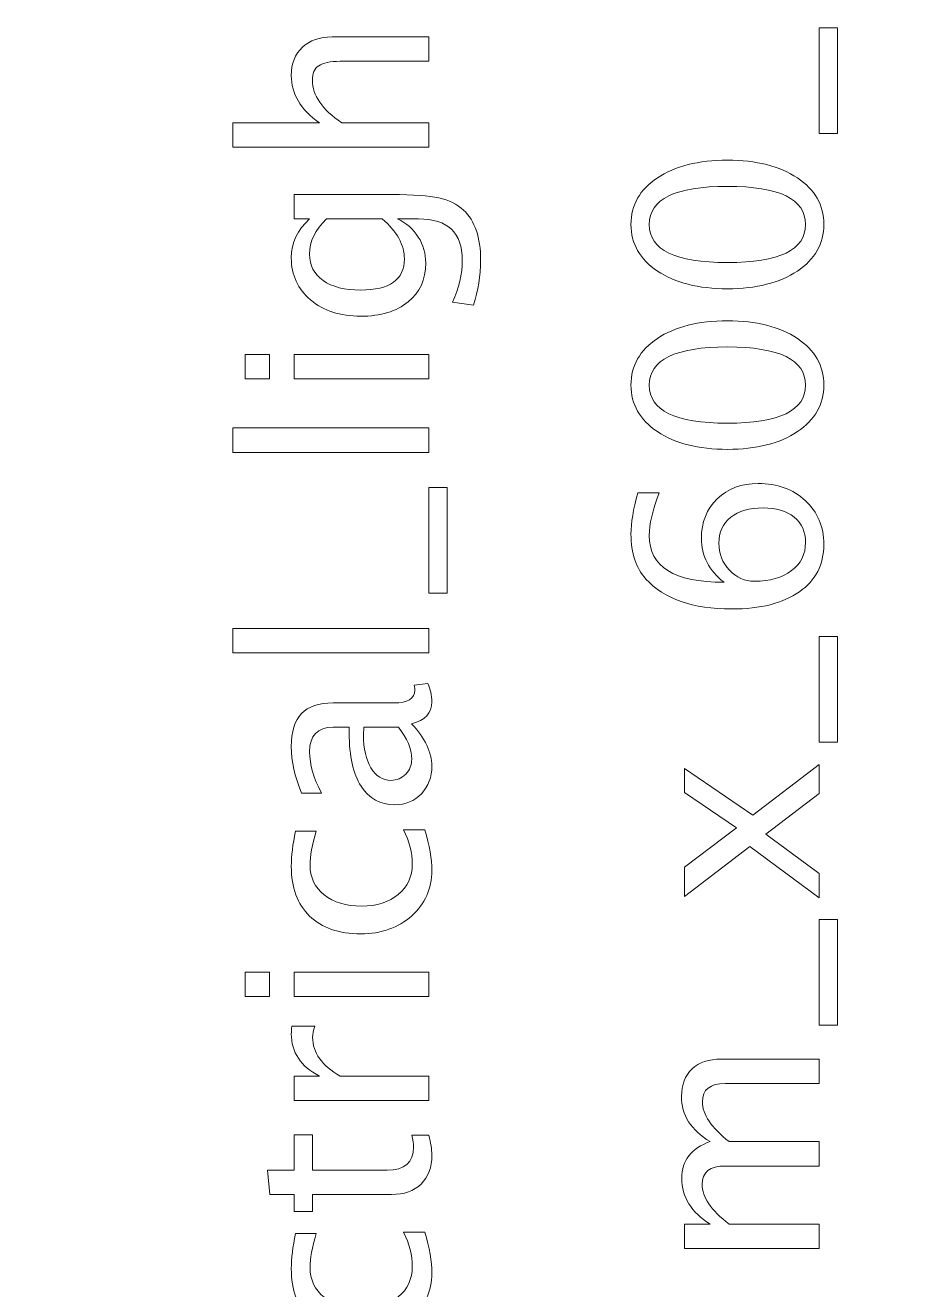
# Model space of a CAD drawing. Header units: centimetres. Extents: x -9.1 to 9.1, y -13.6 to 13.6.
# Drawn here: x -4.6 to -2.375, y 7.592 to 10.753 of the extents above; entities that cross this region are included whole.
import ezdxf

# ---------------------------------------------------------------- set-up
doc = ezdxf.new("R2010")
doc.units = ezdxf.units.CM
doc.header["$MEASUREMENT"] = 0
doc.layers.add('Layer 1', color=7, linetype='Continuous')

msp = doc.modelspace()

# ---------------------------------------------------------------- linework, layer by layer
at = {"layer": 'Layer 1', "lineweight": 53}
msp.add_open_spline([(-9.05, 13.05), (-9.05, 13.05), (-9.05, 0.65), (-9.05, 0.65), (-9.05, 0.65), (-9.05, 0.37386), (-8.82614, 0.15), (-8.55, 0.15), (-8.55, 0.15), (-8.55, 0.15), (-0.65, 0.15), (-0.65, 0.15), (-0.65, 0.15), (-0.37386, 0.15), (-0.15, 0.37386), (-0.15, 0.65), (-0.15, 0.65), (-0.15, 0.65), (-0.15, 13.05), (-0.15, 13.05), (-0.15, 13.05), (-0.15, 13.32614), (-0.37386, 13.55), (-0.65, 13.55), (-0.65, 13.55), (-0.65, 13.55), (-8.55, 13.55), (-8.55, 13.55), (-8.55, 13.55), (-8.82614, 13.55), (-9.05, 13.32614), (-9.05, 13.05)], degree=3, knots=[0, 0, 0, 0, 0.1111111, 0.1111111, 0.1111111, 0.1111111, 0.2222222, 0.2222222, 0.2222222, 0.2222222, 0.3333333, 0.3333333, 0.3333333, 0.3333333, 0.4444444, 0.4444444, 0.4444444, 0.4444444, 0.5555556, 0.5555556, 0.5555556, 0.5555556, 0.6666667, 0.6666667, 0.6666667, 0.6666667, 0.7777778, 0.7777778, 0.7777778, 0.7777778, 1, 1, 1, 1], dxfattribs=at)
at = {"layer": 'Layer 1', "color": 5, "lineweight": 9}
for points, knots in [([(-3.59174, 10.44783), (-3.59174, 10.44783), (-4.08133, 10.44783), (-4.08133, 10.44783), (-4.08133, 10.44783), (-4.08133, 10.44783), (-4.08133, 10.50879), (-4.08133, 10.50879), (-4.08133, 10.50879), (-4.08133, 10.50879), (-3.86468, 10.50879), (-3.86468, 10.50879), (-3.86468, 10.50879), (-3.91178, 10.54107), (-3.93528, 10.58065), (-3.93528, 10.62744), (-3.93528, 10.62744), (-3.93528, 10.65686), (-3.92607, 10.68025), (-3.90755, 10.6975), (-3.90755, 10.6975), (-3.88913, 10.71475), (-3.86426, 10.72343), (-3.83315, 10.72343), (-3.83315, 10.72343), (-3.83315, 10.72343), (-3.59174, 10.72343), (-3.59174, 10.72343), (-3.59174, 10.72343), (-3.59174, 10.72343), (-3.59174, 10.66247), (-3.59174, 10.66247), (-3.59174, 10.66247), (-3.59174, 10.66247), (-3.81325, 10.66247), (-3.81325, 10.66247), (-3.81325, 10.66247), (-3.83823, 10.66247), (-3.85601, 10.65877), (-3.86659, 10.65146), (-3.86659, 10.65146), (-3.87728, 10.64406), (-3.88257, 10.63188), (-3.88257, 10.61485), (-3.88257, 10.61485), (-3.88257, 10.57737), (-3.85812, 10.54202), (-3.80923, 10.50879), (-3.80923, 10.50879), (-3.80923, 10.50879), (-3.59174, 10.50879), (-3.59174, 10.50879), (-3.59174, 10.50879), (-3.59174, 10.50879), (-3.59174, 10.44783), (-3.59174, 10.44783)], [0, 0, 0, 0, 0.0666667, 0.0666667, 0.0666667, 0.0666667, 0.1333333, 0.1333333, 0.1333333, 0.1333333, 0.2, 0.2, 0.2, 0.2, 0.2666667, 0.2666667, 0.2666667, 0.2666667, 0.3333333, 0.3333333, 0.3333333, 0.3333333, 0.4, 0.4, 0.4, 0.4, 0.4666667, 0.4666667, 0.4666667, 0.4666667, 0.5333333, 0.5333333, 0.5333333, 0.5333333, 0.6, 0.6, 0.6, 0.6, 0.6666667, 0.6666667, 0.6666667, 0.6666667, 0.7333333, 0.7333333, 0.7333333, 0.7333333, 0.8, 0.8, 0.8, 0.8, 0.8666667, 0.8666667, 0.8666667, 0.8666667, 1, 1, 1, 1]), ([(-2.57024, 10.48215), (-2.57024, 10.48215), (-2.61596, 10.48215), (-2.61596, 10.48215), (-2.61596, 10.48215), (-2.61596, 10.48215), (-2.61596, 10.74632), (-2.61596, 10.74632), (-2.61596, 10.74632), (-2.61596, 10.74632), (-2.57024, 10.74632), (-2.57024, 10.74632), (-2.57024, 10.74632), (-2.57024, 10.74632), (-2.57024, 10.48215), (-2.57024, 10.48215)], [0, 0, 0, 0, 0.2, 0.2, 0.2, 0.2, 0.4, 0.4, 0.4, 0.4, 0.6, 0.6, 0.6, 0.6, 1, 1, 1, 1]), ([(-2.60453, 10.25461), (-2.60453, 10.20646), (-2.62665, 10.16762), (-2.67078, 10.13819), (-2.67078, 10.13819), (-2.71491, 10.10867), (-2.77312, 10.09396), (-2.84551, 10.09396), (-2.84551, 10.09396), (-2.9179, 10.09396), (-2.97611, 10.10867), (-3.02024, 10.13819), (-3.02024, 10.13819), (-3.06438, 10.16762), (-3.0865, 10.20646), (-3.0865, 10.25461), (-3.0865, 10.25461), (-3.0865, 10.30299), (-3.06448, 10.34183), (-3.02046, 10.37125), (-3.02046, 10.37125), (-2.97643, 10.40056), (-2.91811, 10.41528), (-2.84551, 10.41528), (-2.84551, 10.41528), (-2.77312, 10.41528), (-2.71491, 10.40056), (-2.67078, 10.37125), (-2.67078, 10.37125), (-2.62665, 10.34183), (-2.60453, 10.30299), (-2.60453, 10.25461)], [0, 0, 0, 0, 0.1111111, 0.1111111, 0.1111111, 0.1111111, 0.2222222, 0.2222222, 0.2222222, 0.2222222, 0.3333333, 0.3333333, 0.3333333, 0.3333333, 0.4444444, 0.4444444, 0.4444444, 0.4444444, 0.5555556, 0.5555556, 0.5555556, 0.5555556, 0.6666667, 0.6666667, 0.6666667, 0.6666667, 0.7777778, 0.7777778, 0.7777778, 0.7777778, 1, 1, 1, 1]), ([(-2.65025, 10.2545), (-2.65025, 10.31812), (-2.71534, 10.34987), (-2.84551, 10.34987), (-2.84551, 10.34987), (-2.97569, 10.34987), (-3.04078, 10.31812), (-3.04078, 10.2545), (-3.04078, 10.2545), (-3.04078, 10.19111), (-2.97569, 10.15936), (-2.84551, 10.15936), (-2.84551, 10.15936), (-2.71534, 10.15936), (-2.65025, 10.19111), (-2.65025, 10.2545)], [0, 0, 0, 0, 0.2, 0.2, 0.2, 0.2, 0.4, 0.4, 0.4, 0.4, 0.6, 0.6, 0.6, 0.6, 1, 1, 1, 1]), ([(-3.47998, 10.05318), (-3.47998, 10.05318), (-3.53268, 10.06038), (-3.53268, 10.06038), (-3.53268, 10.06038), (-3.51617, 10.09573), (-3.50792, 10.13076), (-3.50792, 10.16536), (-3.50792, 10.16536), (-3.50792, 10.23406), (-3.54433, 10.26846), (-3.61703, 10.26846), (-3.61703, 10.26846), (-3.61703, 10.26846), (-3.66995, 10.26846), (-3.66995, 10.26846), (-3.66995, 10.26846), (-3.64762, 10.25787), (-3.63037, 10.24284), (-3.61799, 10.22326), (-3.61799, 10.22326), (-3.6056, 10.20368), (-3.59936, 10.18187), (-3.59936, 10.15785), (-3.59936, 10.15785), (-3.59936, 10.1171), (-3.61397, 10.08482), (-3.64318, 10.06101), (-3.64318, 10.06101), (-3.67239, 10.0372), (-3.71197, 10.02524), (-3.76192, 10.02524), (-3.76192, 10.02524), (-3.81304, 10.02524), (-3.85474, 10.03879), (-3.88702, 10.06588), (-3.88702, 10.06588), (-3.91919, 10.09308), (-3.93528, 10.12811), (-3.93528, 10.17118), (-3.93528, 10.17118), (-3.93528, 10.20887), (-3.92004, 10.24136), (-3.88945, 10.26846), (-3.88945, 10.26846), (-3.88945, 10.26846), (-3.92829, 10.26846), (-3.92829, 10.26846), (-3.92829, 10.26846), (-3.92829, 10.26846), (-3.92829, 10.32942), (-3.92829, 10.32942), (-3.92829, 10.32942), (-3.92829, 10.32942), (-3.6836, 10.32942), (-3.6836, 10.32942), (-3.6836, 10.32942), (-3.631, 10.32942), (-3.59206, 10.32666), (-3.56676, 10.32116), (-3.56676, 10.32116), (-3.54147, 10.31576), (-3.52073, 10.30539), (-3.50464, 10.29036), (-3.50464, 10.29036), (-3.47638, 10.26369), (-3.4622, 10.22199), (-3.4622, 10.16536), (-3.4622, 10.16536), (-3.4622, 10.12652), (-3.46813, 10.08916), (-3.47998, 10.05318)], [0, 0, 0, 0, 0.0526316, 0.0526316, 0.0526316, 0.0526316, 0.1052632, 0.1052632, 0.1052632, 0.1052632, 0.1578947, 0.1578947, 0.1578947, 0.1578947, 0.2105263, 0.2105263, 0.2105263, 0.2105263, 0.2631579, 0.2631579, 0.2631579, 0.2631579, 0.3157895, 0.3157895, 0.3157895, 0.3157895, 0.3684211, 0.3684211, 0.3684211, 0.3684211, 0.4210526, 0.4210526, 0.4210526, 0.4210526, 0.4736842, 0.4736842, 0.4736842, 0.4736842, 0.5263158, 0.5263158, 0.5263158, 0.5263158, 0.5789474, 0.5789474, 0.5789474, 0.5789474, 0.6315789, 0.6315789, 0.6315789, 0.6315789, 0.6842105, 0.6842105, 0.6842105, 0.6842105, 0.7368421, 0.7368421, 0.7368421, 0.7368421, 0.7894737, 0.7894737, 0.7894737, 0.7894737, 0.8421053, 0.8421053, 0.8421053, 0.8421053, 0.8947368, 0.8947368, 0.8947368, 0.8947368, 1, 1, 1, 1]), ([(-3.70816, 10.26846), (-3.70816, 10.26846), (-3.84775, 10.26846), (-3.84775, 10.26846), (-3.84775, 10.26846), (-3.87559, 10.24157), (-3.88956, 10.21226), (-3.88956, 10.1806), (-3.88956, 10.1806), (-3.88956, 10.15245), (-3.87834, 10.13044), (-3.85579, 10.11456), (-3.85579, 10.11456), (-3.83336, 10.09858), (-3.80214, 10.09065), (-3.76234, 10.09065), (-3.76234, 10.09065), (-3.68921, 10.09065), (-3.6527, 10.11657), (-3.6527, 10.16854), (-3.6527, 10.16854), (-3.6527, 10.20389), (-3.67122, 10.23723), (-3.70816, 10.26846)], [0, 0, 0, 0, 0.1428571, 0.1428571, 0.1428571, 0.1428571, 0.2857143, 0.2857143, 0.2857143, 0.2857143, 0.4285714, 0.4285714, 0.4285714, 0.4285714, 0.5714286, 0.5714286, 0.5714286, 0.5714286, 0.7142857, 0.7142857, 0.7142857, 0.7142857, 1, 1, 1, 1]), ([(-2.60453, 9.85308), (-2.60453, 9.80493), (-2.62665, 9.76609), (-2.67078, 9.73666), (-2.67078, 9.73666), (-2.71491, 9.70714), (-2.77312, 9.69243), (-2.84551, 9.69243), (-2.84551, 9.69243), (-2.9179, 9.69243), (-2.97611, 9.70714), (-3.02024, 9.73666), (-3.02024, 9.73666), (-3.06438, 9.76609), (-3.0865, 9.80493), (-3.0865, 9.85308), (-3.0865, 9.85308), (-3.0865, 9.90146), (-3.06448, 9.9403), (-3.02046, 9.96972), (-3.02046, 9.96972), (-2.97643, 9.99903), (-2.91811, 10.01375), (-2.84551, 10.01375), (-2.84551, 10.01375), (-2.77312, 10.01375), (-2.71491, 9.99903), (-2.67078, 9.96972), (-2.67078, 9.96972), (-2.62665, 9.9403), (-2.60453, 9.90146), (-2.60453, 9.85308)], [0, 0, 0, 0, 0.1111111, 0.1111111, 0.1111111, 0.1111111, 0.2222222, 0.2222222, 0.2222222, 0.2222222, 0.3333333, 0.3333333, 0.3333333, 0.3333333, 0.4444444, 0.4444444, 0.4444444, 0.4444444, 0.5555556, 0.5555556, 0.5555556, 0.5555556, 0.6666667, 0.6666667, 0.6666667, 0.6666667, 0.7777778, 0.7777778, 0.7777778, 0.7777778, 1, 1, 1, 1]), ([(-3.98989, 9.86839), (-3.98989, 9.86839), (-4.05085, 9.86839), (-4.05085, 9.86839), (-4.05085, 9.86839), (-4.05085, 9.86839), (-4.05085, 9.92935), (-4.05085, 9.92935), (-4.05085, 9.92935), (-4.05085, 9.92935), (-3.98989, 9.92935), (-3.98989, 9.92935), (-3.98989, 9.92935), (-3.98989, 9.92935), (-3.98989, 9.86839), (-3.98989, 9.86839)], [0, 0, 0, 0, 0.2, 0.2, 0.2, 0.2, 0.4, 0.4, 0.4, 0.4, 0.6, 0.6, 0.6, 0.6, 1, 1, 1, 1]), ([(-3.59174, 9.86839), (-3.59174, 9.86839), (-3.92829, 9.86839), (-3.92829, 9.86839), (-3.92829, 9.86839), (-3.92829, 9.86839), (-3.92829, 9.92935), (-3.92829, 9.92935), (-3.92829, 9.92935), (-3.92829, 9.92935), (-3.59174, 9.92935), (-3.59174, 9.92935), (-3.59174, 9.92935), (-3.59174, 9.92935), (-3.59174, 9.86839), (-3.59174, 9.86839)], [0, 0, 0, 0, 0.2, 0.2, 0.2, 0.2, 0.4, 0.4, 0.4, 0.4, 0.6, 0.6, 0.6, 0.6, 1, 1, 1, 1]), ([(-2.65025, 9.85297), (-2.65025, 9.91659), (-2.71534, 9.94834), (-2.84551, 9.94834), (-2.84551, 9.94834), (-2.97569, 9.94834), (-3.04078, 9.91659), (-3.04078, 9.85297), (-3.04078, 9.85297), (-3.04078, 9.78958), (-2.97569, 9.75783), (-2.84551, 9.75783), (-2.84551, 9.75783), (-2.71534, 9.75783), (-2.65025, 9.78958), (-2.65025, 9.85297)], [0, 0, 0, 0, 0.2, 0.2, 0.2, 0.2, 0.4, 0.4, 0.4, 0.4, 0.6, 0.6, 0.6, 0.6, 1, 1, 1, 1]), ([(-3.59174, 9.68487), (-3.59174, 9.68487), (-4.08133, 9.68487), (-4.08133, 9.68487), (-4.08133, 9.68487), (-4.08133, 9.68487), (-4.08133, 9.74583), (-4.08133, 9.74583), (-4.08133, 9.74583), (-4.08133, 9.74583), (-3.59174, 9.74583), (-3.59174, 9.74583), (-3.59174, 9.74583), (-3.59174, 9.74583), (-3.59174, 9.68487), (-3.59174, 9.68487)], [0, 0, 0, 0, 0.2, 0.2, 0.2, 0.2, 0.4, 0.4, 0.4, 0.4, 0.6, 0.6, 0.6, 0.6, 1, 1, 1, 1]), ([(-3.54602, 9.33307), (-3.54602, 9.33307), (-3.59174, 9.33307), (-3.59174, 9.33307), (-3.59174, 9.33307), (-3.59174, 9.33307), (-3.59174, 9.59724), (-3.59174, 9.59724), (-3.59174, 9.59724), (-3.59174, 9.59724), (-3.54602, 9.59724), (-3.54602, 9.59724), (-3.54602, 9.59724), (-3.54602, 9.59724), (-3.54602, 9.33307), (-3.54602, 9.33307)], [0, 0, 0, 0, 0.2, 0.2, 0.2, 0.2, 0.4, 0.4, 0.4, 0.4, 0.6, 0.6, 0.6, 0.6, 1, 1, 1, 1]), ([(-2.85387, 9.3601), (-2.89166, 9.38931), (-2.9106, 9.42603), (-2.9106, 9.47028), (-2.9106, 9.47028), (-2.9106, 9.51039), (-2.89737, 9.5432), (-2.87081, 9.56881), (-2.87081, 9.56881), (-2.84424, 9.59432), (-2.81016, 9.60713), (-2.76857, 9.60713), (-2.76857, 9.60713), (-2.72084, 9.60713), (-2.68158, 9.59284), (-2.65078, 9.56416), (-2.65078, 9.56416), (-2.61998, 9.53548), (-2.60453, 9.49907), (-2.60453, 9.45472), (-2.60453, 9.45472), (-2.60453, 9.40434), (-2.62496, 9.36476), (-2.6657, 9.33629), (-2.6657, 9.33629), (-2.70655, 9.30771), (-2.76307, 9.29343), (-2.83514, 9.29343), (-2.83514, 9.29343), (-2.9323, 9.29343), (-3.00352, 9.3184), (-3.04903, 9.36825), (-3.04903, 9.36825), (-3.07401, 9.39534), (-3.0865, 9.43281), (-3.0865, 9.48055), (-3.0865, 9.48055), (-3.0865, 9.50828), (-3.08078, 9.54267), (-3.06935, 9.58363), (-3.06935, 9.58363), (-3.06935, 9.58363), (-3.01601, 9.58363), (-3.01601, 9.58363), (-3.01601, 9.58363), (-3.03252, 9.54034), (-3.04078, 9.50478), (-3.04078, 9.47684), (-3.04078, 9.47684), (-3.04078, 9.39905), (-2.97844, 9.3601), (-2.85387, 9.3601)], [0, 0, 0, 0, 0.0714286, 0.0714286, 0.0714286, 0.0714286, 0.1428571, 0.1428571, 0.1428571, 0.1428571, 0.2142857, 0.2142857, 0.2142857, 0.2142857, 0.2857143, 0.2857143, 0.2857143, 0.2857143, 0.3571429, 0.3571429, 0.3571429, 0.3571429, 0.4285714, 0.4285714, 0.4285714, 0.4285714, 0.5, 0.5, 0.5, 0.5, 0.5714286, 0.5714286, 0.5714286, 0.5714286, 0.6428571, 0.6428571, 0.6428571, 0.6428571, 0.7142857, 0.7142857, 0.7142857, 0.7142857, 0.7857143, 0.7857143, 0.7857143, 0.7857143, 0.8571429, 0.8571429, 0.8571429, 0.8571429, 1, 1, 1, 1]), ([(-2.75651, 9.54617), (-2.79048, 9.54617), (-2.81736, 9.53833), (-2.83715, 9.52256), (-2.83715, 9.52256), (-2.85694, 9.5068), (-2.86679, 9.48521), (-2.86679, 9.45778), (-2.86679, 9.45778), (-2.86679, 9.43164), (-2.85811, 9.40931), (-2.84064, 9.39069), (-2.84064, 9.39069), (-2.82329, 9.37195), (-2.80233, 9.36264), (-2.77789, 9.36264), (-2.77789, 9.36264), (-2.73936, 9.36264), (-2.70846, 9.37153), (-2.68518, 9.3892), (-2.68518, 9.3892), (-2.66189, 9.40698), (-2.65025, 9.43048), (-2.65025, 9.45969), (-2.65025, 9.45969), (-2.65025, 9.48626), (-2.65978, 9.50732), (-2.67883, 9.52288), (-2.67883, 9.52288), (-2.69788, 9.53844), (-2.7238, 9.54617), (-2.75651, 9.54617)], [0, 0, 0, 0, 0.1111111, 0.1111111, 0.1111111, 0.1111111, 0.2222222, 0.2222222, 0.2222222, 0.2222222, 0.3333333, 0.3333333, 0.3333333, 0.3333333, 0.4444444, 0.4444444, 0.4444444, 0.4444444, 0.5555556, 0.5555556, 0.5555556, 0.5555556, 0.6666667, 0.6666667, 0.6666667, 0.6666667, 0.7777778, 0.7777778, 0.7777778, 0.7777778, 1, 1, 1, 1]), ([(-3.59174, 9.18384), (-3.59174, 9.18384), (-4.08133, 9.18384), (-4.08133, 9.18384), (-4.08133, 9.18384), (-4.08133, 9.18384), (-4.08133, 9.2448), (-4.08133, 9.2448), (-4.08133, 9.2448), (-4.08133, 9.2448), (-3.59174, 9.2448), (-3.59174, 9.2448), (-3.59174, 9.2448), (-3.59174, 9.2448), (-3.59174, 9.18384), (-3.59174, 9.18384)], [0, 0, 0, 0, 0.2, 0.2, 0.2, 0.2, 0.4, 0.4, 0.4, 0.4, 0.6, 0.6, 0.6, 0.6, 1, 1, 1, 1]), ([(-2.57024, 8.96005), (-2.57024, 8.96005), (-2.61596, 8.96005), (-2.61596, 8.96005), (-2.61596, 8.96005), (-2.61596, 8.96005), (-2.61596, 9.22422), (-2.61596, 9.22422), (-2.61596, 9.22422), (-2.61596, 9.22422), (-2.57024, 9.22422), (-2.57024, 9.22422), (-2.57024, 9.22422), (-2.57024, 9.22422), (-2.57024, 8.96005), (-2.57024, 8.96005)], [0, 0, 0, 0, 0.2, 0.2, 0.2, 0.2, 0.4, 0.4, 0.4, 0.4, 0.6, 0.6, 0.6, 0.6, 1, 1, 1, 1]), ([(-3.6346, 9.00668), (-3.60095, 8.97005), (-3.58412, 8.93481), (-3.58412, 8.90094), (-3.58412, 8.90094), (-3.58412, 8.87311), (-3.5928, 8.84993), (-3.61026, 8.83162), (-3.61026, 8.83162), (-3.62772, 8.81321), (-3.64974, 8.804), (-3.6763, 8.804), (-3.6763, 8.804), (-3.71303, 8.804), (-3.74128, 8.81945), (-3.76097, 8.85036), (-3.76097, 8.85036), (-3.78065, 8.88126), (-3.7905, 8.9256), (-3.7905, 8.98339), (-3.7905, 8.98339), (-3.7905, 8.98339), (-3.7905, 8.99769), (-3.7905, 8.99769), (-3.7905, 8.99769), (-3.7905, 8.99769), (-3.83103, 8.99769), (-3.83103, 8.99769), (-3.83103, 8.99769), (-3.87008, 8.99769), (-3.88956, 8.97736), (-3.88956, 8.93661), (-3.88956, 8.93661), (-3.88956, 8.90507), (-3.87961, 8.87057), (-3.85971, 8.83321), (-3.85971, 8.83321), (-3.85971, 8.83321), (-3.90988, 8.83321), (-3.90988, 8.83321), (-3.90988, 8.83321), (-3.92681, 8.87427), (-3.93528, 8.91301), (-3.93528, 8.94931), (-3.93528, 8.94931), (-3.93528, 8.98667), (-3.92681, 9.0143), (-3.90977, 9.03198), (-3.90977, 9.03198), (-3.89273, 9.04976), (-3.86648, 9.05865), (-3.83103, 9.05865), (-3.83103, 9.05865), (-3.83103, 9.05865), (-3.67895, 9.05865), (-3.67895, 9.05865), (-3.67895, 9.05865), (-3.64413, 9.05865), (-3.62667, 9.06933), (-3.62667, 9.09082), (-3.62667, 9.09082), (-3.62667, 9.09346), (-3.62709, 9.09738), (-3.62794, 9.10257), (-3.62794, 9.10257), (-3.62794, 9.10257), (-3.59407, 9.10691), (-3.59407, 9.10691), (-3.59407, 9.10691), (-3.5874, 9.09304), (-3.58412, 9.0778), (-3.58412, 9.06108), (-3.58412, 9.06108), (-3.58412, 9.03261), (-3.60095, 9.01451), (-3.6346, 9.00668)], [0, 0, 0, 0, 0.05, 0.05, 0.05, 0.05, 0.1, 0.1, 0.1, 0.1, 0.15, 0.15, 0.15, 0.15, 0.2, 0.2, 0.2, 0.2, 0.25, 0.25, 0.25, 0.25, 0.3, 0.3, 0.3, 0.3, 0.35, 0.35, 0.35, 0.35, 0.4, 0.4, 0.4, 0.4, 0.45, 0.45, 0.45, 0.45, 0.5, 0.5, 0.5, 0.5, 0.55, 0.55, 0.55, 0.55, 0.6, 0.6, 0.6, 0.6, 0.65, 0.65, 0.65, 0.65, 0.7, 0.7, 0.7, 0.7, 0.75, 0.75, 0.75, 0.75, 0.8, 0.8, 0.8, 0.8, 0.85, 0.85, 0.85, 0.85, 0.9, 0.9, 0.9, 0.9, 1, 1, 1, 1]), ([(-3.66783, 8.99769), (-3.66783, 8.99769), (-3.7543, 8.99769), (-3.7543, 8.99769), (-3.7543, 8.99769), (-3.7543, 8.99769), (-3.75494, 8.9781), (-3.75494, 8.9781), (-3.75494, 8.9781), (-3.75494, 8.94423), (-3.74869, 8.91692), (-3.7362, 8.89608), (-3.7362, 8.89608), (-3.72361, 8.87533), (-3.70699, 8.86496), (-3.68625, 8.86496), (-3.68625, 8.86496), (-3.67175, 8.86496), (-3.65947, 8.87015), (-3.64942, 8.88041), (-3.64942, 8.88041), (-3.63937, 8.89078), (-3.63429, 8.90338), (-3.63429, 8.9183), (-3.63429, 8.9183), (-3.63429, 8.9437), (-3.6455, 8.97016), (-3.66783, 8.99769)], [0, 0, 0, 0, 0.125, 0.125, 0.125, 0.125, 0.25, 0.25, 0.25, 0.25, 0.375, 0.375, 0.375, 0.375, 0.5, 0.5, 0.5, 0.5, 0.625, 0.625, 0.625, 0.625, 0.75, 0.75, 0.75, 0.75, 1, 1, 1, 1]), ([(-2.61596, 8.57122), (-2.61596, 8.57122), (-2.78963, 8.69938), (-2.78963, 8.69938), (-2.78963, 8.69938), (-2.78963, 8.69938), (-2.95251, 8.57503), (-2.95251, 8.57503), (-2.95251, 8.57503), (-2.95251, 8.57503), (-2.95251, 8.64773), (-2.95251, 8.64773), (-2.95251, 8.64773), (-2.95251, 8.64773), (-2.82286, 8.74595), (-2.82286, 8.74595), (-2.82286, 8.74595), (-2.82286, 8.74595), (-2.95251, 8.83486), (-2.95251, 8.83486), (-2.95251, 8.83486), (-2.95251, 8.83486), (-2.95251, 8.89444), (-2.95251, 8.89444), (-2.95251, 8.89444), (-2.95251, 8.89444), (-2.7818, 8.77802), (-2.7818, 8.77802), (-2.7818, 8.77802), (-2.7818, 8.77802), (-2.61596, 8.9046), (-2.61596, 8.9046), (-2.61596, 8.9046), (-2.61596, 8.9046), (-2.61596, 8.83189), (-2.61596, 8.83189), (-2.61596, 8.83189), (-2.61596, 8.83189), (-2.74931, 8.73049), (-2.74931, 8.73049), (-2.74931, 8.73049), (-2.74931, 8.73049), (-2.61596, 8.63239), (-2.61596, 8.63239), (-2.61596, 8.63239), (-2.61596, 8.63239), (-2.61596, 8.57122), (-2.61596, 8.57122)], [0, 0, 0, 0, 0.0769231, 0.0769231, 0.0769231, 0.0769231, 0.1538462, 0.1538462, 0.1538462, 0.1538462, 0.2307692, 0.2307692, 0.2307692, 0.2307692, 0.3076923, 0.3076923, 0.3076923, 0.3076923, 0.3846154, 0.3846154, 0.3846154, 0.3846154, 0.4615385, 0.4615385, 0.4615385, 0.4615385, 0.5384615, 0.5384615, 0.5384615, 0.5384615, 0.6153846, 0.6153846, 0.6153846, 0.6153846, 0.6923077, 0.6923077, 0.6923077, 0.6923077, 0.7692308, 0.7692308, 0.7692308, 0.7692308, 0.8461538, 0.8461538, 0.8461538, 0.8461538, 1, 1, 1, 1]), ([(-3.6019, 8.74167), (-3.59005, 8.70219), (-3.58412, 8.66812), (-3.58412, 8.63943), (-3.58412, 8.63943), (-3.58412, 8.59392), (-3.60095, 8.55624), (-3.6345, 8.52629), (-3.6345, 8.52629), (-3.66815, 8.49634), (-3.71059, 8.48131), (-3.76171, 8.48131), (-3.76171, 8.48131), (-3.81632, 8.48131), (-3.85897, 8.49613), (-3.88945, 8.52576), (-3.88945, 8.52576), (-3.92004, 8.55539), (-3.93528, 8.59677), (-3.93528, 8.6499), (-3.93528, 8.6499), (-3.93528, 8.67605), (-3.93168, 8.70548), (-3.92448, 8.73786), (-3.92448, 8.73786), (-3.92448, 8.73786), (-3.87305, 8.73786), (-3.87305, 8.73786), (-3.87305, 8.73786), (-3.88321, 8.70346), (-3.88829, 8.67542), (-3.88829, 8.65382), (-3.88829, 8.65382), (-3.88829, 8.62249), (-3.87654, 8.59741), (-3.85315, 8.57868), (-3.85315, 8.57868), (-3.82976, 8.55994), (-3.79854, 8.55053), (-3.75959, 8.55053), (-3.75959, 8.55053), (-3.72181, 8.55053), (-3.69133, 8.56026), (-3.66794, 8.57963), (-3.66794, 8.57963), (-3.64466, 8.599), (-3.63302, 8.62429), (-3.63302, 8.65572), (-3.63302, 8.65572), (-3.63302, 8.68357), (-3.64021, 8.71214), (-3.65461, 8.74167), (-3.65461, 8.74167), (-3.65461, 8.74167), (-3.6019, 8.74167), (-3.6019, 8.74167)], [0, 0, 0, 0, 0.0666667, 0.0666667, 0.0666667, 0.0666667, 0.1333333, 0.1333333, 0.1333333, 0.1333333, 0.2, 0.2, 0.2, 0.2, 0.2666667, 0.2666667, 0.2666667, 0.2666667, 0.3333333, 0.3333333, 0.3333333, 0.3333333, 0.4, 0.4, 0.4, 0.4, 0.4666667, 0.4666667, 0.4666667, 0.4666667, 0.5333333, 0.5333333, 0.5333333, 0.5333333, 0.6, 0.6, 0.6, 0.6, 0.6666667, 0.6666667, 0.6666667, 0.6666667, 0.7333333, 0.7333333, 0.7333333, 0.7333333, 0.8, 0.8, 0.8, 0.8, 0.8666667, 0.8666667, 0.8666667, 0.8666667, 1, 1, 1, 1]), ([(-2.57024, 8.25308), (-2.57024, 8.25308), (-2.61596, 8.25308), (-2.61596, 8.25308), (-2.61596, 8.25308), (-2.61596, 8.25308), (-2.61596, 8.51725), (-2.61596, 8.51725), (-2.61596, 8.51725), (-2.61596, 8.51725), (-2.57024, 8.51725), (-2.57024, 8.51725), (-2.57024, 8.51725), (-2.57024, 8.51725), (-2.57024, 8.25308), (-2.57024, 8.25308)], [0, 0, 0, 0, 0.2, 0.2, 0.2, 0.2, 0.4, 0.4, 0.4, 0.4, 0.6, 0.6, 0.6, 0.6, 1, 1, 1, 1]), ([(-3.98989, 8.32446), (-3.98989, 8.32446), (-4.05085, 8.32446), (-4.05085, 8.32446), (-4.05085, 8.32446), (-4.05085, 8.32446), (-4.05085, 8.38542), (-4.05085, 8.38542), (-4.05085, 8.38542), (-4.05085, 8.38542), (-3.98989, 8.38542), (-3.98989, 8.38542), (-3.98989, 8.38542), (-3.98989, 8.38542), (-3.98989, 8.32446), (-3.98989, 8.32446)], [0, 0, 0, 0, 0.2, 0.2, 0.2, 0.2, 0.4, 0.4, 0.4, 0.4, 0.6, 0.6, 0.6, 0.6, 1, 1, 1, 1]), ([(-3.59174, 8.32446), (-3.59174, 8.32446), (-3.92829, 8.32446), (-3.92829, 8.32446), (-3.92829, 8.32446), (-3.92829, 8.32446), (-3.92829, 8.38542), (-3.92829, 8.38542), (-3.92829, 8.38542), (-3.92829, 8.38542), (-3.59174, 8.38542), (-3.59174, 8.38542), (-3.59174, 8.38542), (-3.59174, 8.38542), (-3.59174, 8.32446), (-3.59174, 8.32446)], [0, 0, 0, 0, 0.2, 0.2, 0.2, 0.2, 0.4, 0.4, 0.4, 0.4, 0.6, 0.6, 0.6, 0.6, 1, 1, 1, 1]), ([(-3.59174, 8.06463), (-3.59174, 8.06463), (-3.92829, 8.06463), (-3.92829, 8.06463), (-3.92829, 8.06463), (-3.92829, 8.06463), (-3.92829, 8.12559), (-3.92829, 8.12559), (-3.92829, 8.12559), (-3.92829, 8.12559), (-3.86468, 8.12559), (-3.86468, 8.12559), (-3.86468, 8.12559), (-3.91178, 8.14983), (-3.93528, 8.18496), (-3.93528, 8.23112), (-3.93528, 8.23112), (-3.93528, 8.23736), (-3.93475, 8.24392), (-3.93369, 8.2507), (-3.93369, 8.2507), (-3.93369, 8.2507), (-3.87664, 8.2507), (-3.87664, 8.2507), (-3.87664, 8.2507), (-3.88014, 8.24011), (-3.88194, 8.2308), (-3.88194, 8.22276), (-3.88194, 8.22276), (-3.88194, 8.18401), (-3.85908, 8.15163), (-3.81325, 8.12559), (-3.81325, 8.12559), (-3.81325, 8.12559), (-3.59174, 8.12559), (-3.59174, 8.12559), (-3.59174, 8.12559), (-3.59174, 8.12559), (-3.59174, 8.06463), (-3.59174, 8.06463)], [0, 0, 0, 0, 0.0909091, 0.0909091, 0.0909091, 0.0909091, 0.1818182, 0.1818182, 0.1818182, 0.1818182, 0.2727273, 0.2727273, 0.2727273, 0.2727273, 0.3636364, 0.3636364, 0.3636364, 0.3636364, 0.4545455, 0.4545455, 0.4545455, 0.4545455, 0.5454545, 0.5454545, 0.5454545, 0.5454545, 0.6363636, 0.6363636, 0.6363636, 0.6363636, 0.7272727, 0.7272727, 0.7272727, 0.7272727, 0.8181818, 0.8181818, 0.8181818, 0.8181818, 1, 1, 1, 1]), ([(-2.61596, 7.69448), (-2.61596, 7.69448), (-2.95251, 7.69448), (-2.95251, 7.69448), (-2.95251, 7.69448), (-2.95251, 7.69448), (-2.95251, 7.75544), (-2.95251, 7.75544), (-2.95251, 7.75544), (-2.95251, 7.75544), (-2.8889, 7.75544), (-2.8889, 7.75544), (-2.8889, 7.75544), (-2.936, 7.78518), (-2.9595, 7.82328), (-2.9595, 7.86996), (-2.9595, 7.86996), (-2.9595, 7.91494), (-2.936, 7.94553), (-2.8889, 7.96183), (-2.8889, 7.96183), (-2.93642, 7.99072), (-2.96013, 8.02839), (-2.96013, 8.07464), (-2.96013, 8.07464), (-2.96013, 8.10417), (-2.95145, 8.12714), (-2.93399, 8.14354), (-2.93399, 8.14354), (-2.91653, 8.15995), (-2.89208, 8.1682), (-2.86065, 8.1682), (-2.86065, 8.1682), (-2.86065, 8.1682), (-2.61596, 8.1682), (-2.61596, 8.1682), (-2.61596, 8.1682), (-2.61596, 8.1682), (-2.61596, 8.10724), (-2.61596, 8.10724), (-2.61596, 8.10724), (-2.61596, 8.10724), (-2.85059, 8.10724), (-2.85059, 8.10724), (-2.85059, 8.10724), (-2.8889, 8.10724), (-2.90806, 8.092), (-2.90806, 8.06152), (-2.90806, 8.06152), (-2.90806, 8.02988), (-2.88573, 7.99664), (-2.84096, 7.96183), (-2.84096, 7.96183), (-2.84096, 7.96183), (-2.61596, 7.96183), (-2.61596, 7.96183), (-2.61596, 7.96183), (-2.61596, 7.96183), (-2.61596, 7.90087), (-2.61596, 7.90087), (-2.61596, 7.90087), (-2.61596, 7.90087), (-2.8508, 7.90087), (-2.8508, 7.90087), (-2.8508, 7.90087), (-2.88943, 7.90087), (-2.9087, 7.88541), (-2.9087, 7.8544), (-2.9087, 7.8544), (-2.9087, 7.8236), (-2.88626, 7.79058), (-2.84128, 7.75544), (-2.84128, 7.75544), (-2.84128, 7.75544), (-2.61596, 7.75544), (-2.61596, 7.75544), (-2.61596, 7.75544), (-2.61596, 7.75544), (-2.61596, 7.69448), (-2.61596, 7.69448)], [0, 0, 0, 0, 0.047619, 0.047619, 0.047619, 0.047619, 0.0952381, 0.0952381, 0.0952381, 0.0952381, 0.1428571, 0.1428571, 0.1428571, 0.1428571, 0.1904762, 0.1904762, 0.1904762, 0.1904762, 0.2380952, 0.2380952, 0.2380952, 0.2380952, 0.2857143, 0.2857143, 0.2857143, 0.2857143, 0.3333333, 0.3333333, 0.3333333, 0.3333333, 0.3809524, 0.3809524, 0.3809524, 0.3809524, 0.4285714, 0.4285714, 0.4285714, 0.4285714, 0.4761905, 0.4761905, 0.4761905, 0.4761905, 0.5238095, 0.5238095, 0.5238095, 0.5238095, 0.5714286, 0.5714286, 0.5714286, 0.5714286, 0.6190476, 0.6190476, 0.6190476, 0.6190476, 0.6666667, 0.6666667, 0.6666667, 0.6666667, 0.7142857, 0.7142857, 0.7142857, 0.7142857, 0.7619048, 0.7619048, 0.7619048, 0.7619048, 0.8095238, 0.8095238, 0.8095238, 0.8095238, 0.8571429, 0.8571429, 0.8571429, 0.8571429, 0.9047619, 0.9047619, 0.9047619, 0.9047619, 1, 1, 1, 1]), ([(-3.59185, 7.97764), (-3.58666, 7.9588), (-3.58412, 7.94239), (-3.58412, 7.92853), (-3.58412, 7.92853), (-3.58412, 7.89741), (-3.59301, 7.87318), (-3.61079, 7.85582), (-3.61079, 7.85582), (-3.62857, 7.83836), (-3.65323, 7.82968), (-3.68487, 7.82968), (-3.68487, 7.82968), (-3.68487, 7.82968), (-3.88257, 7.82968), (-3.88257, 7.82968), (-3.88257, 7.82968), (-3.88257, 7.82968), (-3.88257, 7.78756), (-3.88257, 7.78756), (-3.88257, 7.78756), (-3.88257, 7.78756), (-3.92829, 7.78756), (-3.92829, 7.78756), (-3.92829, 7.78756), (-3.92829, 7.78756), (-3.92829, 7.82968), (-3.92829, 7.82968), (-3.92829, 7.82968), (-3.92829, 7.82968), (-3.98914, 7.82968), (-3.98914, 7.82968), (-3.98914, 7.82968), (-3.98914, 7.82968), (-3.99497, 7.89064), (-3.99497, 7.89064), (-3.99497, 7.89064), (-3.99497, 7.89064), (-3.92829, 7.89064), (-3.92829, 7.89064), (-3.92829, 7.89064), (-3.92829, 7.89064), (-3.92829, 7.97891), (-3.92829, 7.97891), (-3.92829, 7.97891), (-3.92829, 7.97891), (-3.88257, 7.97891), (-3.88257, 7.97891), (-3.88257, 7.97891), (-3.88257, 7.97891), (-3.88257, 7.89064), (-3.88257, 7.89064), (-3.88257, 7.89064), (-3.88257, 7.89064), (-3.69588, 7.89064), (-3.69588, 7.89064), (-3.69588, 7.89064), (-3.65185, 7.89064), (-3.62984, 7.9098), (-3.62984, 7.948), (-3.62984, 7.948), (-3.62984, 7.95615), (-3.63122, 7.96599), (-3.63386, 7.97764), (-3.63386, 7.97764), (-3.63386, 7.97764), (-3.59185, 7.97764), (-3.59185, 7.97764)], [0, 0, 0, 0, 0.0555556, 0.0555556, 0.0555556, 0.0555556, 0.1111111, 0.1111111, 0.1111111, 0.1111111, 0.1666667, 0.1666667, 0.1666667, 0.1666667, 0.2222222, 0.2222222, 0.2222222, 0.2222222, 0.2777778, 0.2777778, 0.2777778, 0.2777778, 0.3333333, 0.3333333, 0.3333333, 0.3333333, 0.3888889, 0.3888889, 0.3888889, 0.3888889, 0.4444444, 0.4444444, 0.4444444, 0.4444444, 0.5, 0.5, 0.5, 0.5, 0.5555556, 0.5555556, 0.5555556, 0.5555556, 0.6111111, 0.6111111, 0.6111111, 0.6111111, 0.6666667, 0.6666667, 0.6666667, 0.6666667, 0.7222222, 0.7222222, 0.7222222, 0.7222222, 0.7777778, 0.7777778, 0.7777778, 0.7777778, 0.8333333, 0.8333333, 0.8333333, 0.8333333, 0.8888889, 0.8888889, 0.8888889, 0.8888889, 1, 1, 1, 1]), ([(-3.6019, 7.7356), (-3.59005, 7.69612), (-3.58412, 7.66205), (-3.58412, 7.63336), (-3.58412, 7.63336), (-3.58412, 7.58785), (-3.60095, 7.55017), (-3.6345, 7.52022), (-3.6345, 7.52022), (-3.66815, 7.49027), (-3.71059, 7.47524), (-3.76171, 7.47524), (-3.76171, 7.47524), (-3.81632, 7.47524), (-3.85897, 7.49006), (-3.88945, 7.51969), (-3.88945, 7.51969), (-3.92004, 7.54932), (-3.93528, 7.5907), (-3.93528, 7.64383), (-3.93528, 7.64383), (-3.93528, 7.66998), (-3.93168, 7.69941), (-3.92448, 7.73179), (-3.92448, 7.73179), (-3.92448, 7.73179), (-3.87305, 7.73179), (-3.87305, 7.73179), (-3.87305, 7.73179), (-3.88321, 7.69739), (-3.88829, 7.66935), (-3.88829, 7.64775), (-3.88829, 7.64775), (-3.88829, 7.61642), (-3.87654, 7.59134), (-3.85315, 7.57261), (-3.85315, 7.57261), (-3.82976, 7.55387), (-3.79854, 7.54446), (-3.75959, 7.54446), (-3.75959, 7.54446), (-3.72181, 7.54446), (-3.69133, 7.55419), (-3.66794, 7.57356), (-3.66794, 7.57356), (-3.64466, 7.59293), (-3.63302, 7.61822), (-3.63302, 7.64965), (-3.63302, 7.64965), (-3.63302, 7.6775), (-3.64021, 7.70607), (-3.65461, 7.7356), (-3.65461, 7.7356), (-3.65461, 7.7356), (-3.6019, 7.7356), (-3.6019, 7.7356)], [0, 0, 0, 0, 0.0666667, 0.0666667, 0.0666667, 0.0666667, 0.1333333, 0.1333333, 0.1333333, 0.1333333, 0.2, 0.2, 0.2, 0.2, 0.2666667, 0.2666667, 0.2666667, 0.2666667, 0.3333333, 0.3333333, 0.3333333, 0.3333333, 0.4, 0.4, 0.4, 0.4, 0.4666667, 0.4666667, 0.4666667, 0.4666667, 0.5333333, 0.5333333, 0.5333333, 0.5333333, 0.6, 0.6, 0.6, 0.6, 0.6666667, 0.6666667, 0.6666667, 0.6666667, 0.7333333, 0.7333333, 0.7333333, 0.7333333, 0.8, 0.8, 0.8, 0.8, 0.8666667, 0.8666667, 0.8666667, 0.8666667, 1, 1, 1, 1])]:
    msp.add_open_spline(points, degree=3, knots=knots, dxfattribs=at)

doc.saveas('drawing.dxf')
